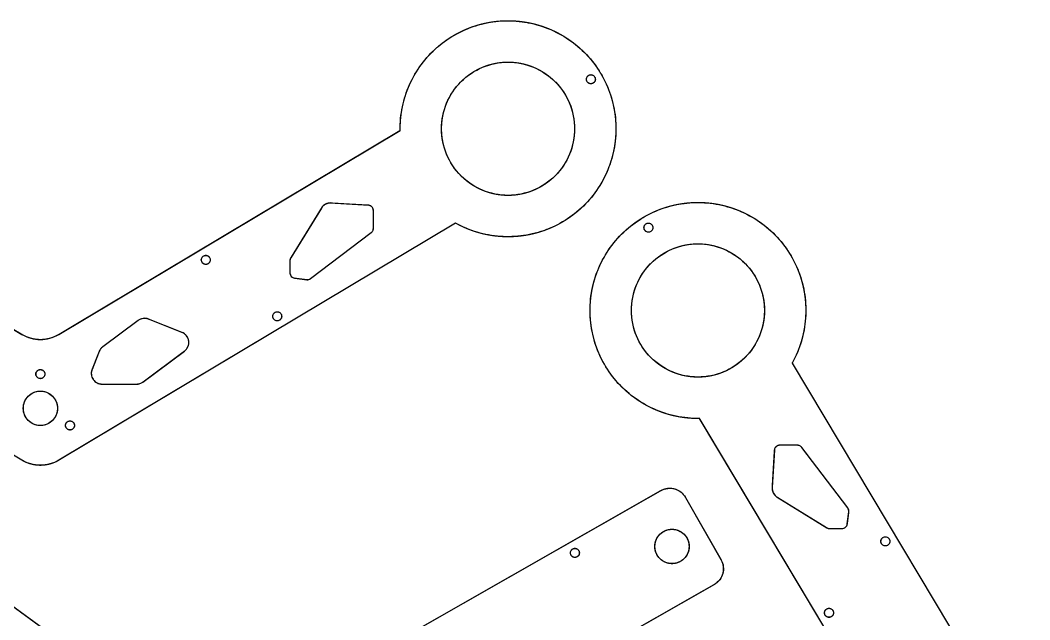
# Model space of a CAD drawing. Extents: x 0 to 521, y 0 to 371.
# Drawn here: x 239 to 519.6, y 204.2 to 370.8 of the extents above; entities that cross this region are included whole.
import ezdxf

# ---------------------------------------------------------------- set-up
doc = ezdxf.new("R2010")
doc.units = 0
doc.layers.get('0').update_dxf_attribs({"linetype": 'CONTINUOUS'})

msp = doc.modelspace()

# ---------------------------------------------------------------- linework, layer by layer
at = {"color": 0, "const_width": 0.3333}
for points in [[(144.585, 340.215), (239.46, 283.524), (239.604, 283.438), (240.051, 283.197), (240.661, 282.912), (241.287, 282.669), (241.928, 282.468), (242.581, 282.313), (243.243, 282.199), (243.914, 282.131), (244.419, 282.108), (244.589, 282.108), (244.757, 282.108), (245.264, 282.131), (245.935, 282.199), (246.597, 282.313), (247.249, 282.468), (247.89, 282.669), (248.517, 282.912), (249.126, 283.197), (249.574, 283.438), (249.718, 283.524), (344.592, 340.215), (344.589, 340.422), (344.592, 341.044), (344.612, 341.872), (344.657, 342.696), (344.725, 343.517), (344.814, 344.333), (344.925, 345.146), (345.058, 345.953), (345.214, 346.756), (345.39, 347.551), (345.588, 348.342), (345.807, 349.126), (346.046, 349.903), (346.307, 350.674), (346.589, 351.435), (346.89, 352.189), (347.213, 352.935), (347.554, 353.671), (347.917, 354.397), (348.297, 355.115), (348.699, 355.821), (349.119, 356.518), (349.558, 357.203), (350.017, 357.876), (350.494, 358.539), (350.989, 359.188), (351.504, 359.825), (352.036, 360.449), (352.586, 361.058), (353.154, 361.654), (353.739, 362.236), (354.342, 362.803), (354.806, 363.219), (354.963, 363.354), (355.119, 363.49), (355.597, 363.889), (356.246, 364.404), (356.906, 364.9), (357.576, 365.376), (358.26, 365.832), (358.954, 366.269), (359.658, 366.686), (360.372, 367.083), (361.096, 367.46), (361.828, 367.817), (362.569, 368.153), (363.319, 368.468), (364.076, 368.763), (364.84, 369.037), (365.612, 369.29), (366.39, 369.524), (367.174, 369.735), (367.964, 369.925), (368.758, 370.093), (369.557, 370.24), (370.361, 370.365), (371.168, 370.469), (371.979, 370.551), (372.793, 370.611), (373.608, 370.65), (374.426, 370.665), (375.247, 370.658), (376.068, 370.629), (376.889, 370.576), (377.711, 370.503), (378.533, 370.404), (379.15, 370.317), (379.354, 370.285), (379.56, 370.251), (380.172, 370.142), (380.983, 369.976), (381.786, 369.789), (382.583, 369.581), (383.372, 369.351), (384.153, 369.1), (384.925, 368.829), (385.688, 368.537), (386.442, 368.225), (387.185, 367.893), (387.919, 367.54), (388.643, 367.169), (389.356, 366.779), (390.057, 366.369), (390.747, 365.942), (391.425, 365.496), (392.092, 365.031), (392.744, 364.547), (393.385, 364.047), (394.011, 363.531), (394.624, 362.996), (395.222, 362.443), (395.806, 361.875), (396.375, 361.29), (396.928, 360.689), (397.467, 360.072), (397.987, 359.44), (398.493, 358.793), (398.982, 358.131), (399.453, 357.453), (399.906, 356.76), (400.235, 356.232), (400.342, 356.053), (400.449, 355.875), (400.757, 355.335), (401.153, 354.608), (401.526, 353.872), (401.878, 353.128), (402.21, 352.376), (402.519, 351.617), (402.807, 350.851), (403.074, 350.079), (403.319, 349.3), (403.543, 348.517), (403.746, 347.729), (403.926, 346.936), (404.085, 346.139), (404.222, 345.339), (404.339, 344.535), (404.432, 343.728), (404.504, 342.919), (404.554, 342.108), (404.582, 341.297), (404.589, 340.485), (404.572, 339.671), (404.535, 338.858), (404.475, 338.046), (404.392, 337.233), (404.287, 336.424), (404.161, 335.615), (404.013, 334.81), (403.84, 334.006), (403.647, 333.206), (403.431, 332.408), (403.192, 331.617), (402.999, 331.025), (402.931, 330.829), (402.862, 330.633), (402.647, 330.049), (402.344, 329.279), (402.021, 328.519), (401.676, 327.771), (401.314, 327.035), (400.931, 326.31), (400.531, 325.596), (400.11, 324.896), (399.672, 324.207), (399.215, 323.532), (398.742, 322.871), (398.25, 322.222), (397.742, 321.588), (397.217, 320.968), (396.675, 320.362), (396.118, 319.772), (395.544, 319.197), (394.956, 318.639), (394.353, 318.094), (393.733, 317.568), (393.101, 317.057), (392.453, 316.564), (391.792, 316.088), (391.118, 315.629), (390.429, 315.188), (389.729, 314.765), (389.015, 314.361), (388.29, 313.976), (387.553, 313.611), (386.803, 313.264), (386.043, 312.938), (385.465, 312.706), (385.271, 312.632), (385.078, 312.557), (384.492, 312.347), (383.707, 312.085), (382.917, 311.844), (382.124, 311.626), (381.325, 311.431), (380.524, 311.258), (379.719, 311.107), (378.912, 310.978), (378.104, 310.872), (377.293, 310.787), (376.482, 310.725), (375.669, 310.685), (374.857, 310.667), (374.044, 310.669), (373.233, 310.696), (372.424, 310.743), (371.614, 310.813), (370.807, 310.904), (370.003, 311.018), (369.201, 311.153), (368.404, 311.31), (367.61, 311.487), (366.819, 311.689), (366.035, 311.91), (365.254, 312.154), (364.481, 312.419), (363.713, 312.706), (362.951, 313.014), (362.197, 313.344), (361.45, 313.696), (360.711, 314.068), (360.161, 314.361), (359.981, 314.463), (249.718, 248.576), (249.718, 248.576), (249.574, 248.489), (249.126, 248.249), (248.517, 247.964), (247.89, 247.721), (247.249, 247.521), (246.597, 247.364), (245.935, 247.251), (245.264, 247.183), (244.757, 247.16), (244.589, 247.16), (244.419, 247.16), (243.914, 247.183), (243.243, 247.251), (242.581, 247.364), (241.928, 247.521), (241.287, 247.721), (240.661, 247.964), (240.051, 248.249), (239.604, 248.489), (239.46, 248.576), (129.197, 314.463)], [(59.9889, 337.421), (288.561, 170.229)], [(484.518, 165.299), (427.826, 260.172), (427.619, 260.169), (426.996, 260.171), (426.169, 260.193), (425.344, 260.237), (424.525, 260.304), (423.708, 260.394), (422.896, 260.506), (422.089, 260.639), (421.286, 260.793), (420.49, 260.969), (419.699, 261.168), (418.915, 261.386), (418.138, 261.626), (417.368, 261.888), (416.607, 262.168), (415.853, 262.471), (415.107, 262.793), (414.371, 263.135), (413.644, 263.496), (412.926, 263.878), (412.219, 264.279), (411.524, 264.699), (410.839, 265.139), (410.165, 265.597), (409.503, 266.074), (408.854, 266.569), (408.217, 267.083), (407.593, 267.615), (406.983, 268.165), (406.388, 268.733), (405.806, 269.319), (405.239, 269.922), (404.822, 270.386), (404.688, 270.543), (404.551, 270.7), (404.153, 271.178), (403.638, 271.825), (403.142, 272.486), (402.665, 273.157), (402.21, 273.84), (401.772, 274.533), (401.356, 275.237), (400.958, 275.951), (400.582, 276.675), (400.225, 277.408), (399.889, 278.15), (399.574, 278.899), (399.278, 279.657), (399.004, 280.421), (398.75, 281.193), (398.518, 281.971), (398.307, 282.754), (398.117, 283.543), (397.949, 284.339), (397.801, 285.138), (397.675, 285.942), (397.572, 286.749), (397.49, 287.56), (397.429, 288.372), (397.392, 289.189), (397.376, 290.007), (397.383, 290.826), (397.412, 291.647), (397.464, 292.469), (397.539, 293.292), (397.636, 294.112), (397.724, 294.729), (397.757, 294.935), (397.79, 295.139), (397.9, 295.751), (398.065, 296.563), (398.253, 297.367), (398.461, 298.164), (398.69, 298.953), (398.942, 299.732), (399.213, 300.504), (399.504, 301.268), (399.817, 302.021), (400.149, 302.765), (400.5, 303.5), (400.872, 304.224), (401.263, 304.936), (401.672, 305.638), (402.1, 306.328), (402.546, 307.006), (403.011, 307.671), (403.493, 308.325), (403.994, 308.964), (404.511, 309.59), (405.046, 310.203), (405.599, 310.801), (406.167, 311.386), (406.751, 311.954), (407.351, 312.508), (407.968, 313.046), (408.601, 313.568), (409.249, 314.074), (409.911, 314.561), (410.589, 315.032), (411.282, 315.486), (411.81, 315.815), (411.987, 315.922), (412.167, 316.028), (412.707, 316.338), (413.433, 316.732), (414.169, 317.106), (414.914, 317.458), (415.665, 317.789), (416.425, 318.099), (417.19, 318.388), (417.963, 318.654), (418.74, 318.9), (419.524, 319.124), (420.313, 319.326), (421.106, 319.507), (421.903, 319.665), (422.703, 319.803), (423.507, 319.918), (424.314, 320.013), (425.122, 320.085), (425.932, 320.135), (426.744, 320.162), (427.557, 320.168), (428.369, 320.153), (429.183, 320.115), (429.996, 320.054), (430.807, 319.972), (431.618, 319.868), (432.426, 319.742), (433.232, 319.592), (434.036, 319.421), (434.836, 319.226), (435.632, 319.011), (436.425, 318.772), (437.017, 318.579), (437.213, 318.511), (437.408, 318.443), (437.993, 318.228), (438.763, 317.924), (439.522, 317.6), (440.271, 317.257), (441.007, 316.894), (441.732, 316.511), (442.446, 316.11), (443.146, 315.69), (443.835, 315.251), (444.51, 314.796), (445.171, 314.322), (445.819, 313.831), (446.454, 313.322), (447.074, 312.797), (447.679, 312.256), (448.269, 311.699), (448.843, 311.125), (449.403, 310.536), (449.946, 309.932), (450.474, 309.314), (450.983, 308.681), (451.478, 308.033), (451.954, 307.372), (452.412, 306.697), (452.853, 306.01), (453.276, 305.31), (453.681, 304.596), (454.065, 303.871), (454.431, 303.133), (454.778, 302.383), (455.104, 301.624), (455.336, 301.046), (455.41, 300.851), (455.483, 300.658), (455.694, 300.072), (455.957, 299.287), (456.197, 298.497), (456.415, 297.703), (456.61, 296.906), (456.783, 296.104), (456.935, 295.3), (457.064, 294.493), (457.169, 293.685), (457.254, 292.874), (457.317, 292.063), (457.357, 291.25), (457.375, 290.438), (457.371, 289.625), (457.346, 288.814), (457.299, 288.003), (457.229, 287.194), (457.137, 286.388), (457.024, 285.583), (456.889, 284.782), (456.732, 283.983), (456.553, 283.189), (456.353, 282.4), (456.131, 281.615), (455.887, 280.835), (455.622, 280.061), (455.336, 279.293), (455.028, 278.531), (454.697, 277.776), (454.346, 277.031), (453.974, 276.292), (453.681, 275.742), (453.579, 275.561), (519.465, 165.299)], [(293.99, 169.921), (417.078, 240.104), (417.189, 240.168), (417.535, 240.336), (418.003, 240.515), (418.481, 240.646), (418.963, 240.728), (419.447, 240.761), (419.929, 240.747), (420.406, 240.689), (420.874, 240.583), (421.331, 240.435), (421.771, 240.243), (422.193, 240.01), (422.592, 239.733), (422.965, 239.418), (423.31, 239.063), (423.622, 238.669), (423.835, 238.349), (423.897, 238.237), (433.804, 220.864), (433.868, 220.753), (434.035, 220.407), (434.215, 219.938), (434.346, 219.461), (434.426, 218.979), (434.461, 218.494), (434.447, 218.013), (434.388, 217.535), (434.283, 217.067), (434.135, 216.611), (433.943, 216.171), (433.708, 215.749), (433.433, 215.349), (433.118, 214.975), (432.763, 214.631), (432.369, 214.319), (432.049, 214.107), (431.938, 214.043), (308.958, 143.921)]]:
    msp.add_lwpolyline(points, dxfattribs=at)
at = {"color": 0}
for points in [[(144.585, 340.215), (239.46, 283.524), (239.604, 283.438), (240.051, 283.197), (240.661, 282.912), (241.287, 282.669), (241.928, 282.468), (242.581, 282.313), (243.243, 282.199), (243.914, 282.131), (244.419, 282.108), (244.589, 282.108), (244.757, 282.108), (245.264, 282.131), (245.935, 282.199), (246.597, 282.313), (247.249, 282.468), (247.89, 282.669), (248.517, 282.912), (249.126, 283.197), (249.574, 283.438), (249.718, 283.524), (344.592, 340.215), (344.589, 340.422), (344.592, 341.044), (344.612, 341.872), (344.657, 342.696), (344.725, 343.517), (344.814, 344.333), (344.925, 345.146), (345.058, 345.953), (345.214, 346.756), (345.39, 347.551), (345.588, 348.342), (345.807, 349.126), (346.046, 349.903), (346.307, 350.674), (346.589, 351.435), (346.89, 352.189), (347.213, 352.935), (347.554, 353.671), (347.917, 354.397), (348.297, 355.115), (348.699, 355.821), (349.119, 356.518), (349.558, 357.203), (350.017, 357.876), (350.494, 358.539), (350.989, 359.188), (351.504, 359.825), (352.036, 360.449), (352.586, 361.058), (353.154, 361.654), (353.739, 362.236), (354.342, 362.803), (354.806, 363.219), (354.963, 363.354), (355.119, 363.49), (355.597, 363.889), (356.246, 364.404), (356.906, 364.9), (357.576, 365.376), (358.26, 365.832), (358.954, 366.269), (359.658, 366.686), (360.372, 367.083), (361.096, 367.46), (361.828, 367.817), (362.569, 368.153), (363.319, 368.468), (364.076, 368.763), (364.84, 369.037), (365.612, 369.29), (366.39, 369.524), (367.174, 369.735), (367.964, 369.925), (368.758, 370.093), (369.557, 370.24), (370.361, 370.365), (371.168, 370.469), (371.979, 370.551), (372.793, 370.611), (373.608, 370.65), (374.426, 370.665), (375.247, 370.658), (376.068, 370.629), (376.889, 370.576), (377.711, 370.503), (378.533, 370.404), (379.15, 370.317), (379.354, 370.285), (379.56, 370.251), (380.172, 370.142), (380.983, 369.976), (381.786, 369.789), (382.583, 369.581), (383.372, 369.351), (384.153, 369.1), (384.925, 368.829), (385.688, 368.537), (386.442, 368.225), (387.185, 367.893), (387.919, 367.54), (388.643, 367.169), (389.356, 366.779), (390.057, 366.369), (390.747, 365.942), (391.425, 365.496), (392.092, 365.031), (392.744, 364.547), (393.385, 364.047), (394.011, 363.531), (394.624, 362.996), (395.222, 362.443), (395.806, 361.875), (396.375, 361.29), (396.928, 360.689), (397.467, 360.072), (397.987, 359.44), (398.493, 358.793), (398.982, 358.131), (399.453, 357.453), (399.906, 356.76), (400.235, 356.232), (400.342, 356.053), (400.449, 355.875), (400.757, 355.335), (401.153, 354.608), (401.526, 353.872), (401.878, 353.128), (402.21, 352.376), (402.519, 351.617), (402.807, 350.851), (403.074, 350.079), (403.319, 349.3), (403.543, 348.517), (403.746, 347.729), (403.926, 346.936), (404.085, 346.139), (404.222, 345.339), (404.339, 344.535), (404.432, 343.728), (404.504, 342.919), (404.554, 342.108), (404.582, 341.297), (404.589, 340.485), (404.572, 339.671), (404.535, 338.858), (404.475, 338.046), (404.392, 337.233), (404.287, 336.424), (404.161, 335.615), (404.013, 334.81), (403.84, 334.006), (403.647, 333.206), (403.431, 332.408), (403.192, 331.617), (402.999, 331.025), (402.931, 330.829), (402.862, 330.633), (402.647, 330.049), (402.344, 329.279), (402.021, 328.519), (401.676, 327.771), (401.314, 327.035), (400.931, 326.31), (400.531, 325.596), (400.11, 324.896), (399.672, 324.207), (399.215, 323.532), (398.742, 322.871), (398.25, 322.222), (397.742, 321.588), (397.217, 320.968), (396.675, 320.362), (396.118, 319.772), (395.544, 319.197), (394.956, 318.639), (394.353, 318.094), (393.733, 317.568), (393.101, 317.057), (392.453, 316.564), (391.792, 316.088), (391.118, 315.629), (390.429, 315.188), (389.729, 314.765), (389.015, 314.361), (388.29, 313.976), (387.553, 313.611), (386.803, 313.264), (386.043, 312.938), (385.465, 312.706), (385.271, 312.632), (385.078, 312.557), (384.492, 312.347), (383.707, 312.085), (382.917, 311.844), (382.124, 311.626), (381.325, 311.431), (380.524, 311.258), (379.719, 311.107), (378.912, 310.978), (378.104, 310.872), (377.293, 310.787), (376.482, 310.725), (375.669, 310.685), (374.857, 310.667), (374.044, 310.669), (373.233, 310.696), (372.424, 310.743), (371.614, 310.813), (370.807, 310.904), (370.003, 311.018), (369.201, 311.153), (368.404, 311.31), (367.61, 311.487), (366.819, 311.689), (366.035, 311.91), (365.254, 312.154), (364.481, 312.419), (363.713, 312.706), (362.951, 313.014), (362.197, 313.344), (361.45, 313.696), (360.711, 314.068), (360.161, 314.361), (359.981, 314.463), (249.718, 248.576), (249.718, 248.576), (249.574, 248.489), (249.126, 248.249), (248.517, 247.964), (247.89, 247.721), (247.249, 247.521), (246.597, 247.364), (245.935, 247.251), (245.264, 247.183), (244.757, 247.16), (244.589, 247.16), (244.419, 247.16), (243.914, 247.183), (243.243, 247.251), (242.581, 247.364), (241.928, 247.521), (241.287, 247.721), (240.661, 247.964), (240.051, 248.249), (239.604, 248.489), (239.46, 248.576), (129.197, 314.463)], [(59.9889, 337.421), (288.561, 170.229)], [(484.518, 165.299), (427.826, 260.172), (427.619, 260.169), (426.996, 260.171), (426.169, 260.193), (425.344, 260.237), (424.525, 260.304), (423.708, 260.394), (422.896, 260.506), (422.089, 260.639), (421.286, 260.793), (420.49, 260.969), (419.699, 261.168), (418.915, 261.386), (418.138, 261.626), (417.368, 261.888), (416.607, 262.168), (415.853, 262.471), (415.107, 262.793), (414.371, 263.135), (413.644, 263.496), (412.926, 263.878), (412.219, 264.279), (411.524, 264.699), (410.839, 265.139), (410.165, 265.597), (409.503, 266.074), (408.854, 266.569), (408.217, 267.083), (407.593, 267.615), (406.983, 268.165), (406.388, 268.733), (405.806, 269.319), (405.239, 269.922), (404.822, 270.386), (404.688, 270.543), (404.551, 270.7), (404.153, 271.178), (403.638, 271.825), (403.142, 272.486), (402.665, 273.157), (402.21, 273.84), (401.772, 274.533), (401.356, 275.237), (400.958, 275.951), (400.582, 276.675), (400.225, 277.408), (399.889, 278.15), (399.574, 278.899), (399.278, 279.657), (399.004, 280.421), (398.75, 281.193), (398.518, 281.971), (398.307, 282.754), (398.117, 283.543), (397.949, 284.339), (397.801, 285.138), (397.675, 285.942), (397.572, 286.749), (397.49, 287.56), (397.429, 288.372), (397.392, 289.189), (397.376, 290.007), (397.383, 290.826), (397.412, 291.647), (397.464, 292.469), (397.539, 293.292), (397.636, 294.112), (397.724, 294.729), (397.757, 294.935), (397.79, 295.139), (397.9, 295.751), (398.065, 296.563), (398.253, 297.367), (398.461, 298.164), (398.69, 298.953), (398.942, 299.732), (399.213, 300.504), (399.504, 301.268), (399.817, 302.021), (400.149, 302.765), (400.5, 303.5), (400.872, 304.224), (401.263, 304.936), (401.672, 305.638), (402.1, 306.328), (402.546, 307.006), (403.011, 307.671), (403.493, 308.325), (403.994, 308.964), (404.511, 309.59), (405.046, 310.203), (405.599, 310.801), (406.167, 311.386), (406.751, 311.954), (407.351, 312.508), (407.968, 313.046), (408.601, 313.568), (409.249, 314.074), (409.911, 314.561), (410.589, 315.032), (411.282, 315.486), (411.81, 315.815), (411.987, 315.922), (412.167, 316.028), (412.707, 316.338), (413.433, 316.732), (414.169, 317.106), (414.914, 317.458), (415.665, 317.789), (416.425, 318.099), (417.19, 318.388), (417.963, 318.654), (418.74, 318.9), (419.524, 319.124), (420.313, 319.326), (421.106, 319.507), (421.903, 319.665), (422.703, 319.803), (423.507, 319.918), (424.314, 320.013), (425.122, 320.085), (425.932, 320.135), (426.744, 320.162), (427.557, 320.168), (428.369, 320.153), (429.183, 320.115), (429.996, 320.054), (430.807, 319.972), (431.618, 319.868), (432.426, 319.742), (433.232, 319.592), (434.036, 319.421), (434.836, 319.226), (435.632, 319.011), (436.425, 318.772), (437.017, 318.579), (437.213, 318.511), (437.408, 318.443), (437.993, 318.228), (438.763, 317.924), (439.522, 317.6), (440.271, 317.257), (441.007, 316.894), (441.732, 316.511), (442.446, 316.11), (443.146, 315.69), (443.835, 315.251), (444.51, 314.796), (445.171, 314.322), (445.819, 313.831), (446.454, 313.322), (447.074, 312.797), (447.679, 312.256), (448.269, 311.699), (448.843, 311.125), (449.403, 310.536), (449.946, 309.932), (450.474, 309.314), (450.983, 308.681), (451.478, 308.033), (451.954, 307.372), (452.412, 306.697), (452.853, 306.01), (453.276, 305.31), (453.681, 304.596), (454.065, 303.871), (454.431, 303.133), (454.778, 302.383), (455.104, 301.624), (455.336, 301.046), (455.41, 300.851), (455.483, 300.658), (455.694, 300.072), (455.957, 299.287), (456.197, 298.497), (456.415, 297.703), (456.61, 296.906), (456.783, 296.104), (456.935, 295.3), (457.064, 294.493), (457.169, 293.685), (457.254, 292.874), (457.317, 292.063), (457.357, 291.25), (457.375, 290.438), (457.371, 289.625), (457.346, 288.814), (457.299, 288.003), (457.229, 287.194), (457.137, 286.388), (457.024, 285.583), (456.889, 284.782), (456.732, 283.983), (456.553, 283.189), (456.353, 282.4), (456.131, 281.615), (455.887, 280.835), (455.622, 280.061), (455.336, 279.293), (455.028, 278.531), (454.697, 277.776), (454.346, 277.031), (453.974, 276.292), (453.681, 275.742), (453.579, 275.561), (519.465, 165.299)], [(293.99, 169.921), (417.078, 240.104), (417.189, 240.168), (417.535, 240.336), (418.003, 240.515), (418.481, 240.646), (418.963, 240.728), (419.447, 240.761), (419.929, 240.747), (420.406, 240.689), (420.874, 240.583), (421.331, 240.435), (421.771, 240.243), (422.193, 240.01), (422.592, 239.733), (422.965, 239.418), (423.31, 239.063), (423.622, 238.669), (423.835, 238.349), (423.897, 238.237), (433.804, 220.864), (433.868, 220.753), (434.035, 220.407), (434.215, 219.938), (434.346, 219.461), (434.426, 218.979), (434.461, 218.494), (434.447, 218.013), (434.388, 217.535), (434.283, 217.067), (434.135, 216.611), (433.943, 216.171), (433.708, 215.749), (433.433, 215.349), (433.118, 214.975), (432.763, 214.631), (432.369, 214.319), (432.049, 214.107), (431.938, 214.043), (308.958, 143.921)]]:
    msp.add_lwpolyline(points, dxfattribs=at)
at = {"color": 0, "const_width": 0.3333}
for points in [[(374.589, 359.165), (374.818, 359.165), (375.506, 359.143), (376.417, 359.075), (377.321, 358.963), (378.215, 358.807), (379.099, 358.607), (379.969, 358.365), (380.826, 358.082), (381.668, 357.757), (382.493, 357.392), (383.3, 356.986), (384.088, 356.54), (384.853, 356.057), (385.596, 355.535), (386.314, 354.975), (387.006, 354.379), (387.508, 353.908), (387.671, 353.747), (387.832, 353.585), (388.303, 353.082), (388.899, 352.39), (389.458, 351.672), (389.981, 350.929), (390.464, 350.164), (390.91, 349.376), (391.315, 348.569), (391.681, 347.744), (392.006, 346.903), (392.289, 346.046), (392.531, 345.175), (392.731, 344.292), (392.886, 343.397), (392.999, 342.493), (393.067, 341.582), (393.089, 340.894), (393.089, 340.665), (393.089, 340.436), (393.067, 339.747), (392.999, 338.836), (392.886, 337.933), (392.731, 337.039), (392.531, 336.156), (392.289, 335.285), (392.006, 334.428), (391.681, 333.586), (391.315, 332.761), (390.91, 331.954), (390.464, 331.167), (389.981, 330.401), (389.458, 329.658), (388.899, 328.94), (388.303, 328.249), (387.832, 327.746), (387.671, 327.583), (387.508, 327.421), (387.006, 326.951), (386.314, 326.354), (385.596, 325.796), (384.853, 325.274), (384.088, 324.789), (383.3, 324.344), (382.493, 323.939), (381.668, 323.574), (380.826, 323.249), (379.969, 322.965), (379.099, 322.724), (378.215, 322.524), (377.321, 322.368), (376.417, 322.256), (375.506, 322.188), (374.818, 322.165), (374.589, 322.165), (374.36, 322.165), (373.671, 322.188), (372.76, 322.256), (371.857, 322.368), (370.963, 322.524), (370.079, 322.724), (369.208, 322.965), (368.351, 323.249), (367.51, 323.574), (366.685, 323.939), (365.878, 324.344), (365.09, 324.789), (364.325, 325.274), (363.582, 325.796), (362.864, 326.354), (362.172, 326.951), (361.669, 327.421), (361.507, 327.583), (361.346, 327.746), (360.875, 328.249), (360.278, 328.94), (359.719, 329.658), (359.197, 330.401), (358.714, 331.167), (358.268, 331.954), (357.862, 332.761), (357.497, 333.586), (357.172, 334.428), (356.889, 335.285), (356.647, 336.156), (356.447, 337.039), (356.292, 337.933), (356.179, 338.836), (356.111, 339.747), (356.089, 340.436), (356.089, 340.665), (356.089, 340.894), (356.111, 341.582), (356.179, 342.493), (356.292, 343.397), (356.447, 344.292), (356.647, 345.175), (356.889, 346.046), (357.172, 346.903), (357.497, 347.744), (357.862, 348.569), (358.268, 349.376), (358.714, 350.164), (359.197, 350.929), (359.719, 351.672), (360.278, 352.39), (360.875, 353.082), (361.346, 353.585), (361.507, 353.747), (361.669, 353.908), (362.172, 354.379), (362.864, 354.975), (363.582, 355.535), (364.325, 356.057), (365.09, 356.54), (365.878, 356.986), (366.685, 357.392), (367.51, 357.757), (368.351, 358.082), (369.208, 358.365), (370.079, 358.607), (370.963, 358.807), (371.857, 358.963), (372.76, 359.075), (373.671, 359.143), (374.36, 359.165), (374.589, 359.165)], [(397.612, 355.672), (397.675, 355.672), (397.864, 355.647), (398.099, 355.574), (398.311, 355.458), (398.496, 355.306), (398.649, 355.121), (398.764, 354.908), (398.836, 354.674), (398.862, 354.485), (398.862, 354.422), (398.862, 354.36), (398.836, 354.171), (398.764, 353.936), (398.649, 353.724), (398.496, 353.539), (398.311, 353.386), (398.099, 353.271), (397.864, 353.197), (397.675, 353.172), (397.612, 353.172), (397.549, 353.172), (397.36, 353.197), (397.125, 353.271), (396.912, 353.386), (396.728, 353.539), (396.575, 353.724), (396.46, 353.936), (396.388, 354.171), (396.362, 354.36), (396.362, 354.422), (396.362, 354.485), (396.388, 354.674), (396.46, 354.908), (396.575, 355.121), (396.728, 355.306), (396.912, 355.458), (397.125, 355.574), (397.36, 355.647), (397.549, 355.672), (397.612, 355.672)], [(314.19, 304.803), (314.164, 304.76), (314.094, 304.619), (314.025, 304.425), (313.982, 304.224), (313.968, 304.068), (313.968, 304.017), (313.968, 300.629), (313.968, 300.56), (313.993, 300.351), (314.068, 300.09), (314.186, 299.85), (314.343, 299.636), (314.536, 299.453), (314.76, 299.306), (315.01, 299.2), (315.213, 299.149), (315.282, 299.14), (318.612, 298.725), (318.685, 298.717), (318.903, 298.717), (319.188, 298.765), (319.457, 298.867), (319.647, 298.975), (319.704, 299.018), (336.554, 311.804), (336.589, 311.831), (336.688, 311.918), (336.804, 312.044), (336.907, 312.183), (336.992, 312.332), (337.058, 312.49), (337.107, 312.654), (337.138, 312.825), (337.147, 312.956), (337.147, 312.999), (337.147, 317.931), (337.147, 317.967), (337.14, 318.078), (337.119, 318.221), (337.085, 318.36), (337.039, 318.493), (336.979, 318.621), (336.91, 318.742), (336.829, 318.854), (336.739, 318.96), (336.639, 319.056), (336.531, 319.143), (336.414, 319.219), (336.29, 319.286), (336.16, 319.34), (336.024, 319.383), (335.882, 319.412), (335.772, 319.426), (335.736, 319.428), (325.422, 320.033), (325.321, 320.039), (325.013, 320.029), (324.612, 319.971), (324.228, 319.86), (323.861, 319.699), (323.521, 319.492), (323.208, 319.239), (322.931, 318.944), (322.746, 318.699), (322.693, 318.611), (314.19, 304.803)], [(412.369, 313.192), (412.369, 313.256), (412.394, 313.444), (412.468, 313.679), (412.582, 313.89), (412.735, 314.076), (412.921, 314.228), (413.132, 314.343), (413.367, 314.417), (413.556, 314.442), (413.619, 314.442), (413.682, 314.442), (413.871, 314.417), (414.106, 314.343), (414.318, 314.228), (414.503, 314.076), (414.656, 313.89), (414.771, 313.679), (414.844, 313.444), (414.869, 313.256), (414.869, 313.192), (414.869, 313.129), (414.844, 312.94), (414.771, 312.706), (414.656, 312.493), (414.503, 312.308), (414.318, 312.156), (414.106, 312.04), (413.871, 311.967), (413.682, 311.942), (413.619, 311.942), (413.556, 311.942), (413.367, 311.967), (413.132, 312.04), (412.921, 312.156), (412.735, 312.308), (412.582, 312.493), (412.468, 312.706), (412.394, 312.94), (412.369, 313.129), (412.369, 313.192)], [(408.876, 290.169), (408.876, 290.399), (408.899, 291.086), (408.967, 291.997), (409.079, 292.901), (409.235, 293.794), (409.435, 294.678), (409.676, 295.55), (409.96, 296.407), (410.285, 297.249), (410.65, 298.074), (411.056, 298.881), (411.5, 299.667), (411.985, 300.433), (412.507, 301.175), (413.065, 301.893), (413.662, 302.586), (414.133, 303.089), (414.294, 303.25), (414.457, 303.412), (414.96, 303.883), (415.651, 304.479), (416.369, 305.039), (417.112, 305.561), (417.878, 306.044), (418.665, 306.49), (419.471, 306.896), (420.297, 307.261), (421.139, 307.586), (421.996, 307.869), (422.867, 308.111), (423.75, 308.31), (424.644, 308.467), (425.547, 308.579), (426.458, 308.646), (427.147, 308.669), (427.376, 308.669), (427.606, 308.669), (428.293, 308.646), (429.204, 308.579), (430.108, 308.467), (431.003, 308.31), (431.886, 308.111), (432.757, 307.869), (433.614, 307.586), (434.456, 307.261), (435.281, 306.896), (436.088, 306.49), (436.875, 306.044), (437.64, 305.561), (438.383, 305.039), (439.101, 304.479), (439.793, 303.883), (440.296, 303.412), (440.458, 303.25), (440.619, 303.089), (441.09, 302.586), (441.686, 301.893), (442.246, 301.175), (442.768, 300.433), (443.251, 299.667), (443.697, 298.881), (444.103, 298.074), (444.468, 297.249), (444.793, 296.407), (445.076, 295.55), (445.318, 294.678), (445.518, 293.794), (445.674, 292.901), (445.786, 291.997), (445.854, 291.086), (445.876, 290.399), (445.876, 290.169), (445.876, 289.94), (445.854, 289.251), (445.786, 288.34), (445.674, 287.438), (445.518, 286.543), (445.318, 285.66), (445.076, 284.789), (444.793, 283.932), (444.468, 283.089), (444.103, 282.264), (443.697, 281.457), (443.251, 280.671), (442.768, 279.906), (442.246, 279.162), (441.686, 278.444), (441.09, 277.753), (440.619, 277.25), (440.458, 277.088), (440.296, 276.925), (439.793, 276.456), (439.101, 275.858), (438.383, 275.299), (437.64, 274.778), (436.875, 274.293), (436.088, 273.849), (435.281, 273.443), (434.456, 273.078), (433.614, 272.753), (432.757, 272.468), (431.886, 272.226), (431.003, 272.028), (430.108, 271.872), (429.204, 271.76), (428.293, 271.692), (427.606, 271.669), (427.376, 271.669), (427.147, 271.669), (426.458, 271.692), (425.547, 271.76), (424.644, 271.872), (423.75, 272.028), (422.867, 272.226), (421.996, 272.468), (421.139, 272.753), (420.297, 273.078), (419.471, 273.443), (418.665, 273.849), (417.878, 274.293), (417.112, 274.778), (416.369, 275.299), (415.651, 275.858), (414.96, 276.456), (414.457, 276.925), (414.294, 277.088), (414.132, 277.25), (413.662, 277.753), (413.065, 278.444), (412.507, 279.162), (411.985, 279.906), (411.5, 280.671), (411.056, 281.457), (410.65, 282.264), (410.285, 283.089), (409.96, 283.932), (409.676, 284.789), (409.435, 285.66), (409.235, 286.543), (409.079, 287.438), (408.967, 288.34), (408.899, 289.251), (408.876, 289.94), (408.876, 290.169)], [(290.572, 305.482), (290.635, 305.482), (290.824, 305.456), (291.058, 305.383), (291.271, 305.268), (291.456, 305.115), (291.608, 304.931), (291.724, 304.718), (291.797, 304.483), (291.822, 304.294), (291.822, 304.232), (291.822, 304.168), (291.797, 303.979), (291.724, 303.744), (291.608, 303.532), (291.456, 303.347), (291.271, 303.194), (291.058, 303.079), (290.824, 303.007), (290.635, 302.982), (290.572, 302.982), (290.51, 302.982), (290.321, 303.007), (290.086, 303.079), (289.874, 303.194), (289.689, 303.347), (289.536, 303.532), (289.421, 303.744), (289.347, 303.979), (289.322, 304.168), (289.322, 304.232), (289.322, 304.294), (289.347, 304.483), (289.421, 304.718), (289.536, 304.931), (289.689, 305.115), (289.874, 305.268), (290.086, 305.383), (290.321, 305.456), (290.51, 305.482), (290.572, 305.482)], [(310.424, 289.804), (310.487, 289.804), (310.676, 289.779), (310.911, 289.707), (311.122, 289.592), (311.308, 289.439), (311.461, 289.254), (311.575, 289.042), (311.649, 288.807), (311.674, 288.618), (311.674, 288.554), (311.674, 288.492), (311.649, 288.303), (311.575, 288.068), (311.461, 287.856), (311.308, 287.671), (311.122, 287.518), (310.911, 287.403), (310.676, 287.331), (310.487, 287.304), (310.424, 287.304), (310.361, 287.304), (310.172, 287.331), (309.938, 287.403), (309.725, 287.518), (309.54, 287.671), (309.388, 287.856), (309.272, 288.068), (309.2, 288.303), (309.174, 288.492), (309.174, 288.554), (309.174, 288.618), (309.2, 288.807), (309.272, 289.042), (309.388, 289.254), (309.54, 289.439), (309.725, 289.592), (309.938, 289.707), (310.172, 289.779), (310.361, 289.804), (310.424, 289.804)], [(258.957, 273.804), (258.924, 273.718), (258.842, 273.453), (258.772, 273.093), (258.746, 272.732), (258.764, 272.369), (258.825, 272.014), (258.929, 271.665), (259.075, 271.331), (259.213, 271.089), (259.264, 271.013), (259.315, 270.936), (259.49, 270.719), (259.747, 270.46), (260.032, 270.235), (260.342, 270.046), (260.671, 269.897), (261.017, 269.787), (261.376, 269.721), (261.653, 269.697), (261.746, 269.697), (271.299, 269.697), (271.358, 269.697), (271.539, 269.707), (271.778, 269.736), (272.013, 269.783), (272.243, 269.85), (272.467, 269.935), (272.683, 270.036), (272.892, 270.156), (273.043, 270.256), (273.092, 270.292), (284.633, 278.897), (284.714, 278.957), (284.94, 279.16), (285.206, 279.457), (285.428, 279.783), (285.604, 280.135), (285.733, 280.507), (285.813, 280.894), (285.84, 281.292), (285.828, 281.594), (285.815, 281.694), (285.801, 281.794), (285.735, 282.09), (285.606, 282.468), (285.428, 282.821), (285.207, 283.146), (284.944, 283.44), (284.646, 283.699), (284.313, 283.917), (284.04, 284.053), (283.947, 284.09), (274.649, 287.781), (274.558, 287.817), (274.281, 287.9), (273.904, 287.971), (273.526, 287.992), (273.149, 287.967), (272.778, 287.893), (272.418, 287.774), (272.074, 287.608), (271.826, 287.456), (271.749, 287.397), (261.926, 280.075), (261.843, 280.013), (261.611, 279.804), (261.338, 279.494), (261.11, 279.15), (260.968, 278.872), (260.931, 278.776), (258.957, 273.804)], [(244.589, 273.744), (244.651, 273.744), (244.84, 273.719), (245.075, 273.647), (245.287, 273.532), (245.472, 273.379), (245.625, 273.194), (245.74, 272.982), (245.814, 272.747), (245.839, 272.558), (245.839, 272.494), (245.839, 272.432), (245.814, 272.243), (245.74, 272.008), (245.625, 271.796), (245.472, 271.611), (245.287, 271.458), (245.075, 271.343), (244.84, 271.271), (244.651, 271.244), (244.589, 271.244), (244.525, 271.244), (244.336, 271.271), (244.103, 271.343), (243.89, 271.458), (243.704, 271.611), (243.553, 271.796), (243.438, 272.008), (243.364, 272.243), (243.339, 272.432), (243.339, 272.494), (243.339, 272.558), (243.364, 272.747), (243.438, 272.982), (243.553, 273.194), (243.704, 273.379), (243.89, 273.532), (244.103, 273.647), (244.336, 273.719), (244.525, 273.744), (244.589, 273.744)], [(244.589, 267.75), (244.711, 267.75), (245.076, 267.725), (245.549, 267.653), (246.006, 267.536), (246.443, 267.375), (246.86, 267.175), (247.253, 266.936), (247.619, 266.662), (247.958, 266.354), (248.265, 266.017), (248.54, 265.649), (248.779, 265.257), (248.979, 264.84), (249.139, 264.401), (249.257, 263.946), (249.329, 263.472), (249.354, 263.107), (249.354, 262.985), (249.354, 262.864), (249.329, 262.497), (249.257, 262.025), (249.139, 261.568), (248.979, 261.131), (248.779, 260.714), (248.54, 260.321), (248.265, 259.954), (247.958, 259.615), (247.619, 259.308), (247.253, 259.033), (246.86, 258.796), (246.443, 258.594), (246.006, 258.435), (245.549, 258.317), (245.076, 258.244), (244.711, 258.219), (244.589, 258.219), (244.467, 258.219), (244.101, 258.244), (243.628, 258.317), (243.172, 258.435), (242.733, 258.594), (242.317, 258.796), (241.925, 259.033), (241.558, 259.308), (241.219, 259.615), (240.911, 259.954), (240.638, 260.321), (240.399, 260.714), (240.199, 261.131), (240.037, 261.568), (239.921, 262.025), (239.849, 262.497), (239.824, 262.864), (239.824, 262.985), (239.824, 263.107), (239.849, 263.472), (239.921, 263.946), (240.037, 264.401), (240.199, 264.84), (240.399, 265.257), (240.638, 265.649), (240.911, 266.017), (241.219, 266.354), (241.558, 266.662), (241.925, 266.936), (242.317, 267.175), (242.733, 267.375), (243.172, 267.536), (243.628, 267.653), (244.101, 267.725), (244.467, 267.75), (244.589, 267.75)], [(252.817, 259.465), (252.879, 259.465), (253.068, 259.44), (253.303, 259.368), (253.515, 259.253), (253.7, 259.1), (253.853, 258.915), (253.968, 258.703), (254.04, 258.468), (254.067, 258.279), (254.067, 258.215), (254.067, 258.153), (254.04, 257.964), (253.968, 257.729), (253.853, 257.517), (253.7, 257.332), (253.515, 257.179), (253.303, 257.064), (253.068, 256.992), (252.879, 256.965), (252.817, 256.965), (252.753, 256.965), (252.564, 256.992), (252.329, 257.064), (252.118, 257.179), (251.932, 257.332), (251.779, 257.517), (251.664, 257.729), (251.592, 257.964), (251.567, 258.153), (251.567, 258.215), (251.567, 258.279), (251.592, 258.468), (251.664, 258.703), (251.779, 258.915), (251.932, 259.1), (252.118, 259.253), (252.329, 259.368), (252.564, 259.44), (252.753, 259.465), (252.817, 259.465)], [(463.238, 229.771), (463.282, 229.743), (463.422, 229.674), (463.615, 229.604), (463.818, 229.563), (463.972, 229.547), (464.025, 229.547), (467.412, 229.547), (467.482, 229.547), (467.69, 229.574), (467.951, 229.647), (468.192, 229.765), (468.406, 229.924), (468.589, 230.117), (468.735, 230.34), (468.842, 230.59), (468.893, 230.793), (468.901, 230.862), (469.317, 234.193), (469.325, 234.264), (469.324, 234.483), (469.276, 234.768), (469.175, 235.037), (469.067, 235.228), (469.022, 235.285), (456.238, 252.135), (456.211, 252.169), (456.124, 252.267), (455.997, 252.385), (455.858, 252.486), (455.71, 252.571), (455.551, 252.639), (455.387, 252.688), (455.217, 252.718), (455.086, 252.728), (455.042, 252.728), (450.111, 252.728), (450.074, 252.728), (449.964, 252.721), (449.821, 252.7), (449.682, 252.665), (449.549, 252.618), (449.421, 252.56), (449.3, 252.49), (449.188, 252.41), (449.082, 252.319), (448.985, 252.219), (448.899, 252.111), (448.821, 251.994), (448.756, 251.871), (448.701, 251.74), (448.658, 251.604), (448.629, 251.463), (448.615, 251.353), (448.614, 251.315), (448.008, 241.003), (448.003, 240.901), (448.013, 240.593), (448.071, 240.193), (448.182, 239.807), (448.343, 239.442), (448.55, 239.1), (448.803, 238.789), (449.096, 238.511), (449.343, 238.326), (449.431, 238.272), (463.238, 229.771)], [(420.164, 219.832), (420.042, 219.832), (419.676, 219.857), (419.204, 219.929), (418.747, 220.047), (418.31, 220.207), (417.893, 220.408), (417.5, 220.646), (417.133, 220.921), (416.794, 221.228), (416.487, 221.567), (416.213, 221.933), (415.974, 222.326), (415.774, 222.743), (415.612, 223.181), (415.496, 223.638), (415.424, 224.11), (415.399, 224.476), (415.399, 224.597), (415.399, 224.719), (415.424, 225.085), (415.496, 225.558), (415.612, 226.014), (415.774, 226.453), (415.974, 226.869), (416.213, 227.261), (416.487, 227.629), (416.794, 227.967), (417.133, 228.275), (417.5, 228.549), (417.893, 228.787), (418.31, 228.987), (418.747, 229.149), (419.204, 229.265), (419.676, 229.338), (420.042, 229.362), (420.164, 229.362), (420.286, 229.362), (420.651, 229.338), (421.124, 229.265), (421.581, 229.149), (422.018, 228.987), (422.435, 228.787), (422.828, 228.549), (423.194, 228.275), (423.533, 227.967), (423.84, 227.629), (424.115, 227.261), (424.354, 226.869), (424.554, 226.453), (424.715, 226.014), (424.832, 225.558), (424.904, 225.085), (424.929, 224.719), (424.929, 224.597), (424.929, 224.476), (424.904, 224.11), (424.832, 223.638), (424.715, 223.181), (424.554, 222.743), (424.354, 222.326), (424.115, 221.933), (423.84, 221.567), (423.533, 221.228), (423.194, 220.921), (422.828, 220.646), (422.435, 220.408), (422.018, 220.207), (421.581, 220.047), (421.124, 219.929), (420.651, 219.857), (420.286, 219.832), (420.164, 219.832)], [(478.236, 226.004), (478.236, 226.067), (478.262, 226.256), (478.335, 226.49), (478.45, 226.703), (478.603, 226.888), (478.787, 227.04), (479, 227.156), (479.235, 227.229), (479.424, 227.254), (479.486, 227.254), (479.55, 227.254), (479.739, 227.229), (479.974, 227.156), (480.186, 227.04), (480.371, 226.888), (480.524, 226.703), (480.639, 226.49), (480.711, 226.256), (480.736, 226.067), (480.736, 226.004), (480.736, 225.942), (480.711, 225.753), (480.639, 225.518), (480.524, 225.306), (480.371, 225.121), (480.186, 224.968), (479.974, 224.853), (479.739, 224.779), (479.55, 224.754), (479.486, 224.754), (479.424, 224.754), (479.235, 224.779), (479, 224.853), (478.787, 224.968), (478.603, 225.121), (478.45, 225.306), (478.335, 225.518), (478.262, 225.753), (478.236, 225.942), (478.236, 226.004)], [(393.171, 221.563), (393.108, 221.563), (392.919, 221.589), (392.685, 221.661), (392.472, 221.776), (392.287, 221.929), (392.135, 222.114), (392.019, 222.326), (391.947, 222.561), (391.921, 222.75), (391.921, 222.813), (391.921, 222.876), (391.947, 223.065), (392.019, 223.3), (392.135, 223.513), (392.287, 223.697), (392.472, 223.85), (392.685, 223.965), (392.919, 224.038), (393.108, 224.063), (393.171, 224.063), (393.235, 224.063), (393.424, 224.038), (393.658, 223.965), (393.871, 223.85), (394.056, 223.697), (394.208, 223.513), (394.324, 223.3), (394.396, 223.065), (394.421, 222.876), (394.421, 222.813), (394.421, 222.75), (394.396, 222.561), (394.324, 222.326), (394.208, 222.114), (394.056, 221.929), (393.871, 221.776), (393.658, 221.661), (393.424, 221.589), (393.235, 221.563), (393.171, 221.563)], [(462.56, 206.153), (462.56, 206.215), (462.586, 206.404), (462.658, 206.639), (462.774, 206.851), (462.926, 207.036), (463.111, 207.189), (463.324, 207.304), (463.558, 207.376), (463.747, 207.403), (463.81, 207.403), (463.874, 207.403), (464.063, 207.376), (464.297, 207.304), (464.508, 207.189), (464.694, 207.036), (464.847, 206.851), (464.963, 206.639), (465.035, 206.404), (465.06, 206.215), (465.06, 206.153), (465.06, 206.089), (465.035, 205.9), (464.963, 205.665), (464.847, 205.453), (464.694, 205.268), (464.508, 205.115), (464.297, 205), (464.063, 204.928), (463.874, 204.903), (463.81, 204.903), (463.747, 204.903), (463.558, 204.928), (463.324, 205), (463.111, 205.115), (462.926, 205.268), (462.774, 205.453), (462.658, 205.665), (462.586, 205.9), (462.56, 206.089), (462.56, 206.153)]]:
    msp.add_lwpolyline(points, close=True, dxfattribs=at)
at = {"color": 0}
for points in [[(374.589, 359.165), (374.818, 359.165), (375.506, 359.143), (376.417, 359.075), (377.321, 358.963), (378.215, 358.807), (379.099, 358.607), (379.969, 358.365), (380.826, 358.082), (381.668, 357.757), (382.493, 357.392), (383.3, 356.986), (384.088, 356.54), (384.853, 356.057), (385.596, 355.535), (386.314, 354.975), (387.006, 354.379), (387.508, 353.908), (387.671, 353.747), (387.832, 353.585), (388.303, 353.082), (388.899, 352.39), (389.458, 351.672), (389.981, 350.929), (390.464, 350.164), (390.91, 349.376), (391.315, 348.569), (391.681, 347.744), (392.006, 346.903), (392.289, 346.046), (392.531, 345.175), (392.731, 344.292), (392.886, 343.397), (392.999, 342.493), (393.067, 341.582), (393.089, 340.894), (393.089, 340.665), (393.089, 340.436), (393.067, 339.747), (392.999, 338.836), (392.886, 337.933), (392.731, 337.039), (392.531, 336.156), (392.289, 335.285), (392.006, 334.428), (391.681, 333.586), (391.315, 332.761), (390.91, 331.954), (390.464, 331.167), (389.981, 330.401), (389.458, 329.658), (388.899, 328.94), (388.303, 328.249), (387.832, 327.746), (387.671, 327.583), (387.508, 327.421), (387.006, 326.951), (386.314, 326.354), (385.596, 325.796), (384.853, 325.274), (384.088, 324.789), (383.3, 324.344), (382.493, 323.939), (381.668, 323.574), (380.826, 323.249), (379.969, 322.965), (379.099, 322.724), (378.215, 322.524), (377.321, 322.368), (376.417, 322.256), (375.506, 322.188), (374.818, 322.165), (374.589, 322.165), (374.36, 322.165), (373.671, 322.188), (372.76, 322.256), (371.857, 322.368), (370.963, 322.524), (370.079, 322.724), (369.208, 322.965), (368.351, 323.249), (367.51, 323.574), (366.685, 323.939), (365.878, 324.344), (365.09, 324.789), (364.325, 325.274), (363.582, 325.796), (362.864, 326.354), (362.172, 326.951), (361.669, 327.421), (361.507, 327.583), (361.346, 327.746), (360.875, 328.249), (360.278, 328.94), (359.719, 329.658), (359.197, 330.401), (358.714, 331.167), (358.268, 331.954), (357.862, 332.761), (357.497, 333.586), (357.172, 334.428), (356.889, 335.285), (356.647, 336.156), (356.447, 337.039), (356.292, 337.933), (356.179, 338.836), (356.111, 339.747), (356.089, 340.436), (356.089, 340.665), (356.089, 340.894), (356.111, 341.582), (356.179, 342.493), (356.292, 343.397), (356.447, 344.292), (356.647, 345.175), (356.889, 346.046), (357.172, 346.903), (357.497, 347.744), (357.862, 348.569), (358.268, 349.376), (358.714, 350.164), (359.197, 350.929), (359.719, 351.672), (360.278, 352.39), (360.875, 353.082), (361.346, 353.585), (361.507, 353.747), (361.669, 353.908), (362.172, 354.379), (362.864, 354.975), (363.582, 355.535), (364.325, 356.057), (365.09, 356.54), (365.878, 356.986), (366.685, 357.392), (367.51, 357.757), (368.351, 358.082), (369.208, 358.365), (370.079, 358.607), (370.963, 358.807), (371.857, 358.963), (372.76, 359.075), (373.671, 359.143), (374.36, 359.165), (374.589, 359.165)], [(397.612, 355.672), (397.675, 355.672), (397.864, 355.647), (398.099, 355.574), (398.311, 355.458), (398.496, 355.306), (398.649, 355.121), (398.764, 354.908), (398.836, 354.674), (398.862, 354.485), (398.862, 354.422), (398.862, 354.36), (398.836, 354.171), (398.764, 353.936), (398.649, 353.724), (398.496, 353.539), (398.311, 353.386), (398.099, 353.271), (397.864, 353.197), (397.675, 353.172), (397.612, 353.172), (397.549, 353.172), (397.36, 353.197), (397.125, 353.271), (396.912, 353.386), (396.728, 353.539), (396.575, 353.724), (396.46, 353.936), (396.388, 354.171), (396.362, 354.36), (396.362, 354.422), (396.362, 354.485), (396.388, 354.674), (396.46, 354.908), (396.575, 355.121), (396.728, 355.306), (396.912, 355.458), (397.125, 355.574), (397.36, 355.647), (397.549, 355.672), (397.612, 355.672)], [(314.19, 304.803), (314.164, 304.76), (314.094, 304.619), (314.025, 304.425), (313.982, 304.224), (313.968, 304.068), (313.968, 304.017), (313.968, 300.629), (313.968, 300.56), (313.993, 300.351), (314.068, 300.09), (314.186, 299.85), (314.343, 299.636), (314.536, 299.453), (314.76, 299.306), (315.01, 299.2), (315.213, 299.149), (315.282, 299.14), (318.612, 298.725), (318.685, 298.717), (318.903, 298.717), (319.188, 298.765), (319.457, 298.867), (319.647, 298.975), (319.704, 299.018), (336.554, 311.804), (336.589, 311.831), (336.688, 311.918), (336.804, 312.044), (336.907, 312.183), (336.992, 312.332), (337.058, 312.49), (337.107, 312.654), (337.138, 312.825), (337.147, 312.956), (337.147, 312.999), (337.147, 317.931), (337.147, 317.967), (337.14, 318.078), (337.119, 318.221), (337.085, 318.36), (337.039, 318.493), (336.979, 318.621), (336.91, 318.742), (336.829, 318.854), (336.739, 318.96), (336.639, 319.056), (336.531, 319.143), (336.414, 319.219), (336.29, 319.286), (336.16, 319.34), (336.024, 319.383), (335.882, 319.412), (335.772, 319.426), (335.736, 319.428), (325.422, 320.033), (325.321, 320.039), (325.013, 320.029), (324.612, 319.971), (324.228, 319.86), (323.861, 319.699), (323.521, 319.492), (323.208, 319.239), (322.931, 318.944), (322.746, 318.699), (322.693, 318.611), (314.19, 304.803)], [(412.369, 313.192), (412.369, 313.256), (412.394, 313.444), (412.468, 313.679), (412.582, 313.89), (412.735, 314.076), (412.921, 314.228), (413.132, 314.343), (413.367, 314.417), (413.556, 314.442), (413.619, 314.442), (413.682, 314.442), (413.871, 314.417), (414.106, 314.343), (414.318, 314.228), (414.503, 314.076), (414.656, 313.89), (414.771, 313.679), (414.844, 313.444), (414.869, 313.256), (414.869, 313.192), (414.869, 313.129), (414.844, 312.94), (414.771, 312.706), (414.656, 312.493), (414.503, 312.308), (414.318, 312.156), (414.106, 312.04), (413.871, 311.967), (413.682, 311.942), (413.619, 311.942), (413.556, 311.942), (413.367, 311.967), (413.132, 312.04), (412.921, 312.156), (412.735, 312.308), (412.582, 312.493), (412.468, 312.706), (412.394, 312.94), (412.369, 313.129), (412.369, 313.192)], [(408.876, 290.169), (408.876, 290.399), (408.899, 291.086), (408.967, 291.997), (409.079, 292.901), (409.235, 293.794), (409.435, 294.678), (409.676, 295.55), (409.96, 296.407), (410.285, 297.249), (410.65, 298.074), (411.056, 298.881), (411.5, 299.667), (411.985, 300.433), (412.507, 301.175), (413.065, 301.893), (413.662, 302.586), (414.133, 303.089), (414.294, 303.25), (414.457, 303.412), (414.96, 303.883), (415.651, 304.479), (416.369, 305.039), (417.112, 305.561), (417.878, 306.044), (418.665, 306.49), (419.471, 306.896), (420.297, 307.261), (421.139, 307.586), (421.996, 307.869), (422.867, 308.111), (423.75, 308.31), (424.644, 308.467), (425.547, 308.579), (426.458, 308.646), (427.147, 308.669), (427.376, 308.669), (427.606, 308.669), (428.293, 308.646), (429.204, 308.579), (430.108, 308.467), (431.003, 308.31), (431.886, 308.111), (432.757, 307.869), (433.614, 307.586), (434.456, 307.261), (435.281, 306.896), (436.088, 306.49), (436.875, 306.044), (437.64, 305.561), (438.383, 305.039), (439.101, 304.479), (439.793, 303.883), (440.296, 303.412), (440.458, 303.25), (440.619, 303.089), (441.09, 302.586), (441.686, 301.893), (442.246, 301.175), (442.768, 300.433), (443.251, 299.667), (443.697, 298.881), (444.103, 298.074), (444.468, 297.249), (444.793, 296.407), (445.076, 295.55), (445.318, 294.678), (445.518, 293.794), (445.674, 292.901), (445.786, 291.997), (445.854, 291.086), (445.876, 290.399), (445.876, 290.169), (445.876, 289.94), (445.854, 289.251), (445.786, 288.34), (445.674, 287.438), (445.518, 286.543), (445.318, 285.66), (445.076, 284.789), (444.793, 283.932), (444.468, 283.089), (444.103, 282.264), (443.697, 281.457), (443.251, 280.671), (442.768, 279.906), (442.246, 279.162), (441.686, 278.444), (441.09, 277.753), (440.619, 277.25), (440.458, 277.088), (440.296, 276.925), (439.793, 276.456), (439.101, 275.858), (438.383, 275.299), (437.64, 274.778), (436.875, 274.293), (436.088, 273.849), (435.281, 273.443), (434.456, 273.078), (433.614, 272.753), (432.757, 272.468), (431.886, 272.226), (431.003, 272.028), (430.108, 271.872), (429.204, 271.76), (428.293, 271.692), (427.606, 271.669), (427.376, 271.669), (427.147, 271.669), (426.458, 271.692), (425.547, 271.76), (424.644, 271.872), (423.75, 272.028), (422.867, 272.226), (421.996, 272.468), (421.139, 272.753), (420.297, 273.078), (419.471, 273.443), (418.665, 273.849), (417.878, 274.293), (417.112, 274.778), (416.369, 275.299), (415.651, 275.858), (414.96, 276.456), (414.457, 276.925), (414.294, 277.088), (414.132, 277.25), (413.662, 277.753), (413.065, 278.444), (412.507, 279.162), (411.985, 279.906), (411.5, 280.671), (411.056, 281.457), (410.65, 282.264), (410.285, 283.089), (409.96, 283.932), (409.676, 284.789), (409.435, 285.66), (409.235, 286.543), (409.079, 287.438), (408.967, 288.34), (408.899, 289.251), (408.876, 289.94), (408.876, 290.169)], [(290.572, 305.482), (290.635, 305.482), (290.824, 305.456), (291.058, 305.383), (291.271, 305.268), (291.456, 305.115), (291.608, 304.931), (291.724, 304.718), (291.797, 304.483), (291.822, 304.294), (291.822, 304.232), (291.822, 304.168), (291.797, 303.979), (291.724, 303.744), (291.608, 303.532), (291.456, 303.347), (291.271, 303.194), (291.058, 303.079), (290.824, 303.007), (290.635, 302.982), (290.572, 302.982), (290.51, 302.982), (290.321, 303.007), (290.086, 303.079), (289.874, 303.194), (289.689, 303.347), (289.536, 303.532), (289.421, 303.744), (289.347, 303.979), (289.322, 304.168), (289.322, 304.232), (289.322, 304.294), (289.347, 304.483), (289.421, 304.718), (289.536, 304.931), (289.689, 305.115), (289.874, 305.268), (290.086, 305.383), (290.321, 305.456), (290.51, 305.482), (290.572, 305.482)], [(310.424, 289.804), (310.487, 289.804), (310.676, 289.779), (310.911, 289.707), (311.122, 289.592), (311.308, 289.439), (311.461, 289.254), (311.575, 289.042), (311.649, 288.807), (311.674, 288.618), (311.674, 288.554), (311.674, 288.492), (311.649, 288.303), (311.575, 288.068), (311.461, 287.856), (311.308, 287.671), (311.122, 287.518), (310.911, 287.403), (310.676, 287.331), (310.487, 287.304), (310.424, 287.304), (310.361, 287.304), (310.172, 287.331), (309.938, 287.403), (309.725, 287.518), (309.54, 287.671), (309.388, 287.856), (309.272, 288.068), (309.2, 288.303), (309.174, 288.492), (309.174, 288.554), (309.174, 288.618), (309.2, 288.807), (309.272, 289.042), (309.388, 289.254), (309.54, 289.439), (309.725, 289.592), (309.938, 289.707), (310.172, 289.779), (310.361, 289.804), (310.424, 289.804)], [(258.957, 273.804), (258.924, 273.718), (258.842, 273.453), (258.772, 273.093), (258.746, 272.732), (258.764, 272.369), (258.825, 272.014), (258.929, 271.665), (259.075, 271.331), (259.213, 271.089), (259.264, 271.013), (259.315, 270.936), (259.49, 270.719), (259.747, 270.46), (260.032, 270.235), (260.342, 270.046), (260.671, 269.897), (261.017, 269.787), (261.376, 269.721), (261.653, 269.697), (261.746, 269.697), (271.299, 269.697), (271.358, 269.697), (271.539, 269.707), (271.778, 269.736), (272.013, 269.783), (272.243, 269.85), (272.467, 269.935), (272.683, 270.036), (272.892, 270.156), (273.043, 270.256), (273.092, 270.292), (284.633, 278.897), (284.714, 278.957), (284.94, 279.16), (285.206, 279.457), (285.428, 279.783), (285.604, 280.135), (285.733, 280.507), (285.813, 280.894), (285.84, 281.292), (285.828, 281.594), (285.815, 281.694), (285.801, 281.794), (285.735, 282.09), (285.606, 282.468), (285.428, 282.821), (285.207, 283.146), (284.944, 283.44), (284.646, 283.699), (284.313, 283.917), (284.04, 284.053), (283.947, 284.09), (274.649, 287.781), (274.558, 287.817), (274.281, 287.9), (273.904, 287.971), (273.526, 287.992), (273.149, 287.967), (272.778, 287.893), (272.418, 287.774), (272.074, 287.608), (271.826, 287.456), (271.749, 287.397), (261.926, 280.075), (261.843, 280.013), (261.611, 279.804), (261.338, 279.494), (261.11, 279.15), (260.968, 278.872), (260.931, 278.776), (258.957, 273.804)], [(244.589, 273.744), (244.651, 273.744), (244.84, 273.719), (245.075, 273.647), (245.287, 273.532), (245.472, 273.379), (245.625, 273.194), (245.74, 272.982), (245.814, 272.747), (245.839, 272.558), (245.839, 272.494), (245.839, 272.432), (245.814, 272.243), (245.74, 272.008), (245.625, 271.796), (245.472, 271.611), (245.287, 271.458), (245.075, 271.343), (244.84, 271.271), (244.651, 271.244), (244.589, 271.244), (244.525, 271.244), (244.336, 271.271), (244.103, 271.343), (243.89, 271.458), (243.704, 271.611), (243.553, 271.796), (243.438, 272.008), (243.364, 272.243), (243.339, 272.432), (243.339, 272.494), (243.339, 272.558), (243.364, 272.747), (243.438, 272.982), (243.553, 273.194), (243.704, 273.379), (243.89, 273.532), (244.103, 273.647), (244.336, 273.719), (244.525, 273.744), (244.589, 273.744)], [(244.589, 267.75), (244.711, 267.75), (245.076, 267.725), (245.549, 267.653), (246.006, 267.536), (246.443, 267.375), (246.86, 267.175), (247.253, 266.936), (247.619, 266.662), (247.958, 266.354), (248.265, 266.017), (248.54, 265.649), (248.779, 265.257), (248.979, 264.84), (249.139, 264.401), (249.257, 263.946), (249.329, 263.472), (249.354, 263.107), (249.354, 262.985), (249.354, 262.864), (249.329, 262.497), (249.257, 262.025), (249.139, 261.568), (248.979, 261.131), (248.779, 260.714), (248.54, 260.321), (248.265, 259.954), (247.958, 259.615), (247.619, 259.308), (247.253, 259.033), (246.86, 258.796), (246.443, 258.594), (246.006, 258.435), (245.549, 258.317), (245.076, 258.244), (244.711, 258.219), (244.589, 258.219), (244.467, 258.219), (244.101, 258.244), (243.628, 258.317), (243.172, 258.435), (242.733, 258.594), (242.317, 258.796), (241.925, 259.033), (241.558, 259.308), (241.219, 259.615), (240.911, 259.954), (240.638, 260.321), (240.399, 260.714), (240.199, 261.131), (240.037, 261.568), (239.921, 262.025), (239.849, 262.497), (239.824, 262.864), (239.824, 262.985), (239.824, 263.107), (239.849, 263.472), (239.921, 263.946), (240.037, 264.401), (240.199, 264.84), (240.399, 265.257), (240.638, 265.649), (240.911, 266.017), (241.219, 266.354), (241.558, 266.662), (241.925, 266.936), (242.317, 267.175), (242.733, 267.375), (243.172, 267.536), (243.628, 267.653), (244.101, 267.725), (244.467, 267.75), (244.589, 267.75)], [(252.817, 259.465), (252.879, 259.465), (253.068, 259.44), (253.303, 259.368), (253.515, 259.253), (253.7, 259.1), (253.853, 258.915), (253.968, 258.703), (254.04, 258.468), (254.067, 258.279), (254.067, 258.215), (254.067, 258.153), (254.04, 257.964), (253.968, 257.729), (253.853, 257.517), (253.7, 257.332), (253.515, 257.179), (253.303, 257.064), (253.068, 256.992), (252.879, 256.965), (252.817, 256.965), (252.753, 256.965), (252.564, 256.992), (252.329, 257.064), (252.118, 257.179), (251.932, 257.332), (251.779, 257.517), (251.664, 257.729), (251.592, 257.964), (251.567, 258.153), (251.567, 258.215), (251.567, 258.279), (251.592, 258.468), (251.664, 258.703), (251.779, 258.915), (251.932, 259.1), (252.118, 259.253), (252.329, 259.368), (252.564, 259.44), (252.753, 259.465), (252.817, 259.465)], [(463.238, 229.771), (463.282, 229.743), (463.422, 229.674), (463.615, 229.604), (463.818, 229.563), (463.972, 229.547), (464.025, 229.547), (467.412, 229.547), (467.482, 229.547), (467.69, 229.574), (467.951, 229.647), (468.192, 229.765), (468.406, 229.924), (468.589, 230.117), (468.735, 230.34), (468.842, 230.59), (468.893, 230.793), (468.901, 230.862), (469.317, 234.193), (469.325, 234.264), (469.324, 234.483), (469.276, 234.768), (469.175, 235.037), (469.067, 235.228), (469.022, 235.285), (456.238, 252.135), (456.211, 252.169), (456.124, 252.267), (455.997, 252.385), (455.858, 252.486), (455.71, 252.571), (455.551, 252.639), (455.387, 252.688), (455.217, 252.718), (455.086, 252.728), (455.042, 252.728), (450.111, 252.728), (450.074, 252.728), (449.964, 252.721), (449.821, 252.7), (449.682, 252.665), (449.549, 252.618), (449.421, 252.56), (449.3, 252.49), (449.188, 252.41), (449.082, 252.319), (448.985, 252.219), (448.899, 252.111), (448.821, 251.994), (448.756, 251.871), (448.701, 251.74), (448.658, 251.604), (448.629, 251.463), (448.615, 251.353), (448.614, 251.315), (448.008, 241.003), (448.003, 240.901), (448.013, 240.593), (448.071, 240.193), (448.182, 239.807), (448.343, 239.442), (448.55, 239.1), (448.803, 238.789), (449.096, 238.511), (449.343, 238.326), (449.431, 238.272), (463.238, 229.771)], [(420.164, 219.832), (420.042, 219.832), (419.676, 219.857), (419.204, 219.929), (418.747, 220.047), (418.31, 220.207), (417.893, 220.408), (417.5, 220.646), (417.133, 220.921), (416.794, 221.228), (416.487, 221.567), (416.213, 221.933), (415.974, 222.326), (415.774, 222.743), (415.612, 223.181), (415.496, 223.638), (415.424, 224.11), (415.399, 224.476), (415.399, 224.597), (415.399, 224.719), (415.424, 225.085), (415.496, 225.558), (415.612, 226.014), (415.774, 226.453), (415.974, 226.869), (416.213, 227.261), (416.487, 227.629), (416.794, 227.967), (417.133, 228.275), (417.5, 228.549), (417.893, 228.787), (418.31, 228.987), (418.747, 229.149), (419.204, 229.265), (419.676, 229.338), (420.042, 229.362), (420.164, 229.362), (420.286, 229.362), (420.651, 229.338), (421.124, 229.265), (421.581, 229.149), (422.018, 228.987), (422.435, 228.787), (422.828, 228.549), (423.194, 228.275), (423.533, 227.967), (423.84, 227.629), (424.115, 227.261), (424.354, 226.869), (424.554, 226.453), (424.715, 226.014), (424.832, 225.558), (424.904, 225.085), (424.929, 224.719), (424.929, 224.597), (424.929, 224.476), (424.904, 224.11), (424.832, 223.638), (424.715, 223.181), (424.554, 222.743), (424.354, 222.326), (424.115, 221.933), (423.84, 221.567), (423.533, 221.228), (423.194, 220.921), (422.828, 220.646), (422.435, 220.408), (422.018, 220.207), (421.581, 220.047), (421.124, 219.929), (420.651, 219.857), (420.286, 219.832), (420.164, 219.832)], [(478.236, 226.004), (478.236, 226.067), (478.262, 226.256), (478.335, 226.49), (478.45, 226.703), (478.603, 226.888), (478.787, 227.04), (479, 227.156), (479.235, 227.229), (479.424, 227.254), (479.486, 227.254), (479.55, 227.254), (479.739, 227.229), (479.974, 227.156), (480.186, 227.04), (480.371, 226.888), (480.524, 226.703), (480.639, 226.49), (480.711, 226.256), (480.736, 226.067), (480.736, 226.004), (480.736, 225.942), (480.711, 225.753), (480.639, 225.518), (480.524, 225.306), (480.371, 225.121), (480.186, 224.968), (479.974, 224.853), (479.739, 224.779), (479.55, 224.754), (479.486, 224.754), (479.424, 224.754), (479.235, 224.779), (479, 224.853), (478.787, 224.968), (478.603, 225.121), (478.45, 225.306), (478.335, 225.518), (478.262, 225.753), (478.236, 225.942), (478.236, 226.004)], [(393.171, 221.563), (393.108, 221.563), (392.919, 221.589), (392.685, 221.661), (392.472, 221.776), (392.287, 221.929), (392.135, 222.114), (392.019, 222.326), (391.947, 222.561), (391.921, 222.75), (391.921, 222.813), (391.921, 222.876), (391.947, 223.065), (392.019, 223.3), (392.135, 223.513), (392.287, 223.697), (392.472, 223.85), (392.685, 223.965), (392.919, 224.038), (393.108, 224.063), (393.171, 224.063), (393.235, 224.063), (393.424, 224.038), (393.658, 223.965), (393.871, 223.85), (394.056, 223.697), (394.208, 223.513), (394.324, 223.3), (394.396, 223.065), (394.421, 222.876), (394.421, 222.813), (394.421, 222.75), (394.396, 222.561), (394.324, 222.326), (394.208, 222.114), (394.056, 221.929), (393.871, 221.776), (393.658, 221.661), (393.424, 221.589), (393.235, 221.563), (393.171, 221.563)], [(462.56, 206.153), (462.56, 206.215), (462.586, 206.404), (462.658, 206.639), (462.774, 206.851), (462.926, 207.036), (463.111, 207.189), (463.324, 207.304), (463.558, 207.376), (463.747, 207.403), (463.81, 207.403), (463.874, 207.403), (464.063, 207.376), (464.297, 207.304), (464.508, 207.189), (464.694, 207.036), (464.847, 206.851), (464.963, 206.639), (465.035, 206.404), (465.06, 206.215), (465.06, 206.153), (465.06, 206.089), (465.035, 205.9), (464.963, 205.665), (464.847, 205.453), (464.694, 205.268), (464.508, 205.115), (464.297, 205), (464.063, 204.928), (463.874, 204.903), (463.81, 204.903), (463.747, 204.903), (463.558, 204.928), (463.324, 205), (463.111, 205.115), (462.926, 205.268), (462.774, 205.453), (462.658, 205.665), (462.586, 205.9), (462.56, 206.089), (462.56, 206.153)]]:
    msp.add_lwpolyline(points, close=True, dxfattribs=at)

doc.saveas('drawing.dxf')
